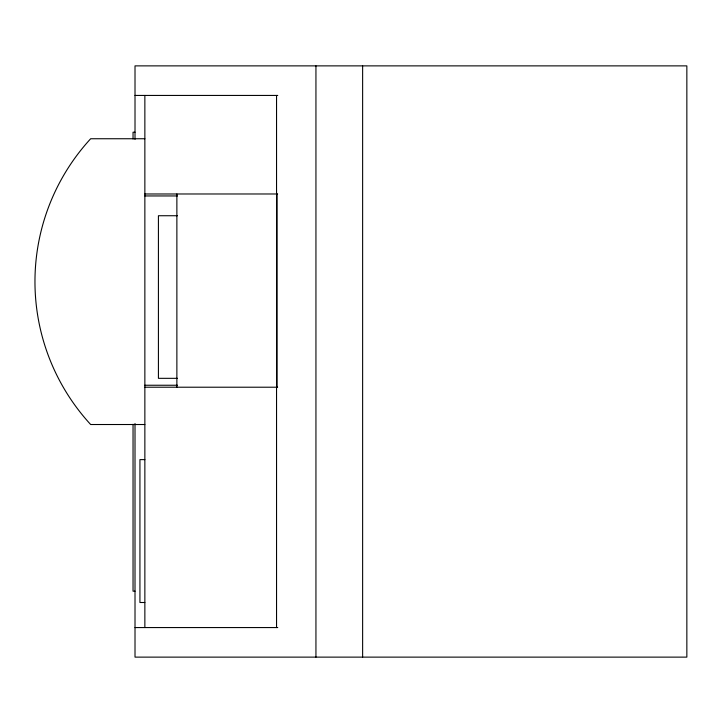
<?xml version="1.0" encoding="UTF-8"?>
<svg xmlns="http://www.w3.org/2000/svg" width="723" height="723" viewBox="0 0 723 723"><rect width="100%" height="100%" fill="white"/><g stroke="black" fill="none" stroke-linecap="round" stroke-linejoin="round"><path stroke-width="1.08" d="M135.011 95.436L277.768 95.436M135.011 132.21L133.041 132.21L133.041 138.979M144.862 138.744L90.664 138.744A211.116 211.116 0 0 0 90.664 424.518L144.862 424.518M144.862 193.981L277.641 193.981M144.862 195.951L177.497 195.951M177.451 215.734L158.418 215.734L158.418 378.328L177.451 378.328M144.862 385.242L177.497 385.242M144.862 387.212L277.641 387.212M144.862 459.62L139.937 459.62L139.937 602.503L144.862 602.503M135.011 591.188L133.041 591.188L133.041 424.293M135.011 627.564L277.768 627.564M362.63 65.874L362.63 657.126M315.942 65.874L315.942 657.126M277.054 193.981L277.054 387.212M276.548 95.436L276.548 627.564M176.873 193.981L176.873 387.212M144.862 95.436L144.862 627.564M135.011 139.403L135.011 65.874L686.85 65.874L686.85 657.126L135.011 657.126L135.011 423.506"/></g></svg>
